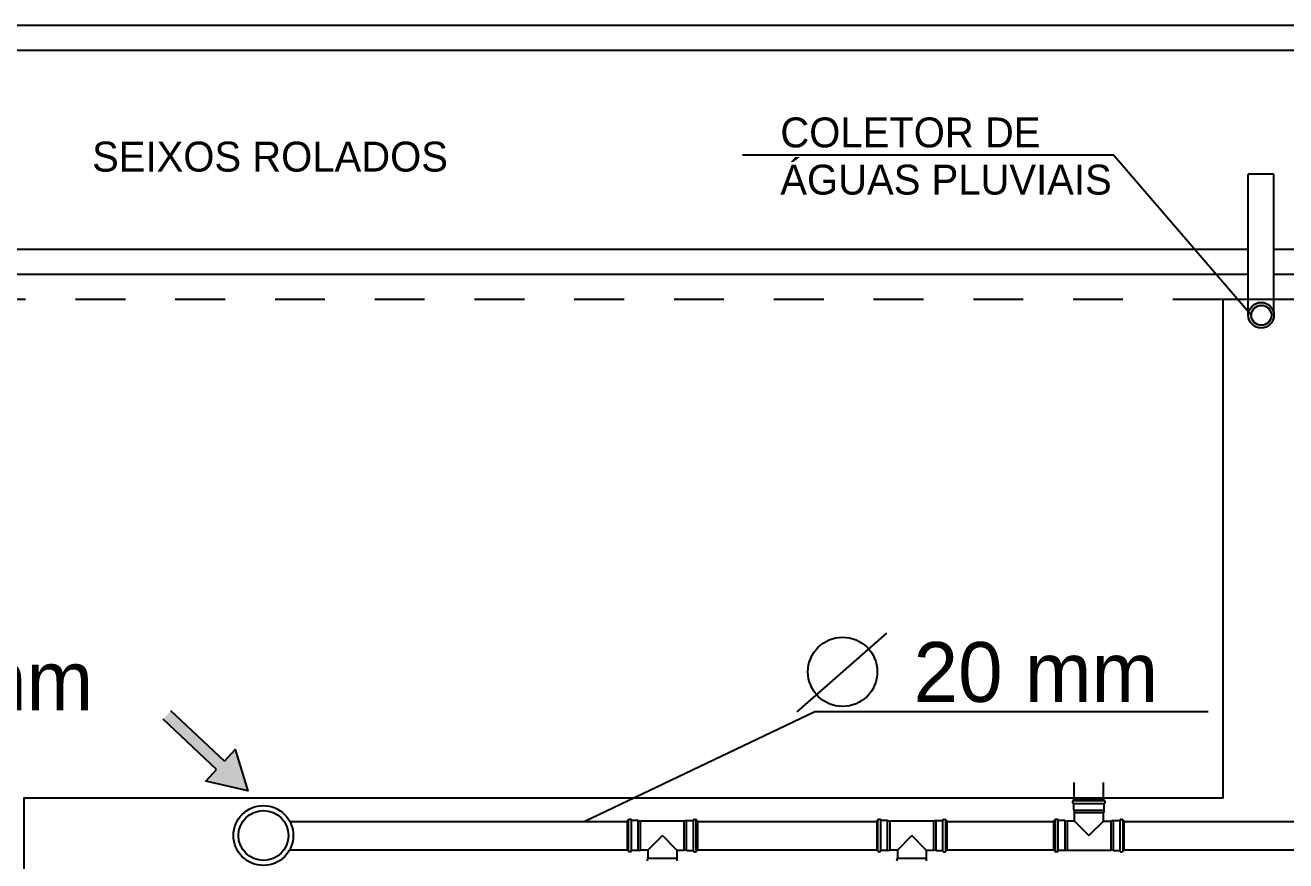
# Model space of a CAD drawing. Header units: millimetres. Extents: x 860.9 to 916.6, y 418 to 464.8.
# Drawn here: x 886.489 to 889.016, y 462.711 to 464.386 of the extents above; entities that cross this region are included whole.
import ezdxf

# ---------------------------------------------------------------- set-up
doc = ezdxf.new("R2010")
doc.units = ezdxf.units.MM
doc.linetypes.add('ACAD_ISO03W100', pattern=[30, 12, -18])
for name, color, linetype in [('can01', 1, 'Continuous'), ('can02', 2, 'Continuous'), ('COTAS-TEXTOS', 1, 'Continuous'), ('pena 01', 1, 'Continuous'), ('pena01', 1, 'Continuous'), ('pena02', 2, 'Continuous'), ('texto hidro', 1, 'Continuous'), ('TIGRECAD', 1, 'Continuous')]:
    doc.layers.add(name, color=color, linetype=linetype)
doc.styles.get("Standard").update_dxf_attribs({"font": 'ERASLGHT.TTF'})

msp = doc.modelspace()

# ---------------------------------------------------------------- hatches: boundary and pattern name
at = {"layer": 'pena01'}
h = msp.add_hatch(color=256, dxfattribs=at)
h.paths.add_polyline_path([(888.9928, 463.8048, 1), (888.9412, 463.8048, 1)])
h.paths.add_polyline_path([(888.9475, 463.8046, -1), (888.9875, 463.8046, -1)], flags=16)
at = {"layer": 'texto hidro'}
msp.add_hatch(color=256, dxfattribs=at).paths.add_polyline_path([(886.8511, 462.8706), (886.8731, 462.894), (886.7659, 462.9948), (886.7812, 463.0112), (886.8885, 462.9104), (886.9105, 462.9338), (886.9355, 462.8508)])

# ---------------------------------------------------------------- linework, layer by layer
at = {"layer": 'can01'}
for centre, radius in [((888.967, 463.8048), 0.0258), ((888.9675, 463.8046), 0.02)]:
    msp.add_circle(centre, radius, dxfattribs=at)
at = {"layer": 'can02', "color": 0}
for points in [[(887.0418, 462.6864), (889.536, 462.6864), (889.536, 462.8364), (889.0401, 462.8364), (889.0401, 463.8364), (888.8901, 463.8364), (888.8901, 462.8364), (887.0418, 462.8364)], [(887.0418, 462.8364), (886.4868, 462.8364), (886.4868, 462.6864), (886.8918, 462.6864), (886.8918, 456.8364), (885.0818, 456.8364)]]:
    msp.add_lwpolyline(points, dxfattribs=at)
at = {"layer": 'pena 01', "color": 0, "linetype": 'ACAD_ISO03W100', "ltscale": 0.005}
msp.add_line((888.8901, 463.8364), (882.9318, 463.8364), dxfattribs=at)
at = {"layer": 'pena01'}
for p, q in [((882.9318, 464.3864), (901.7318, 464.3864)), ((882.9318, 464.3364), (901.6818, 464.3364)), ((888.6714, 464.1258), (888.9475, 463.8046)), ((888.9412, 463.9364), (882.9318, 463.9364)), ((895.2207, 463.9364), (888.9928, 463.9364)), ((888.9412, 463.8864), (882.9318, 463.8864)), ((895.2207, 463.8864), (888.9928, 463.8864))]:
    msp.add_line(p, q, dxfattribs=at)
at = {"layer": 'pena02'}
for p, q in [((888.9928, 464.0878), (888.9412, 464.0878)), ((888.9412, 463.8048), (888.9412, 464.0878)), ((888.9928, 463.8046), (888.9928, 464.0878))]:
    msp.add_line(p, q, dxfattribs=at)
at = {"layer": 'texto hidro'}
for p, q in [((886.8885, 462.9104), (886.7812, 463.0112)), ((886.8731, 462.894), (886.7659, 462.9948))]:
    msp.add_line(p, q, dxfattribs=at)
msp.add_lwpolyline([(886.8885, 462.9104), (886.9105, 462.9338), (886.9355, 462.8508), (886.8511, 462.8706), (886.8731, 462.894)], dxfattribs=at)
for radius in [0.06, 0.05]:
    msp.add_circle((886.9668, 462.7614), radius, dxfattribs=at)
at = {"layer": 'TIGRECAD'}
for p, q in [((888.6714, 464.1258), (887.9275, 464.1258)), ((888.0366, 463.0098), (888.2164, 463.167)), ((888.0726, 463.0098), (887.6111, 462.7897)), ((888.861, 463.0098), (888.0726, 463.0098)), ((888.5925, 462.834), (888.5925, 462.8677)), ((888.6511, 462.834), (888.6511, 462.8677)), ((888.5894, 462.8272), (888.5894, 462.8301)), ((888.5911, 462.8315), (888.5908, 462.8315)), ((888.5908, 462.8315), (888.6528, 462.8315)), ((888.5911, 462.8257), (888.5908, 462.8257)), ((888.5908, 462.8257), (888.6528, 462.8257)), ((888.5915, 462.8319), (888.5915, 462.834)), ((888.6521, 462.834), (888.5915, 462.834)), ((888.5915, 462.812), (888.5915, 462.8253)), ((888.6521, 462.8319), (888.6521, 462.834)), ((888.6521, 462.812), (888.6521, 462.8253)), ((888.6525, 462.8315), (888.6528, 462.8315)), ((888.6525, 462.8257), (888.6528, 462.8257)), ((888.6542, 462.8272), (888.6542, 462.8301)), ((888.5915, 462.812), (888.6521, 462.812)), ((888.5916, 462.8119), (888.5928, 462.8074)), ((888.5928, 462.7904), (888.5928, 462.8074)), ((888.5928, 462.8074), (888.6508, 462.8074)), ((888.6521, 462.8119), (888.6508, 462.8074)), ((888.6508, 462.7904), (888.6508, 462.8074)), ((887.0197, 462.7897), (887.6964, 462.7897)), ((887.6964, 462.7917), (887.6964, 462.7311)), ((887.6984, 462.7917), (887.6964, 462.7917)), ((887.6989, 462.7304), (887.6989, 462.7924)), ((887.6989, 462.7921), (887.6989, 462.7924)), ((887.7032, 462.7938), (887.7003, 462.7938)), ((887.7046, 462.7304), (887.7046, 462.7924)), ((887.7046, 462.7921), (887.7046, 462.7924)), ((887.7183, 462.7917), (887.7051, 462.7917)), ((887.7183, 462.7311), (887.7183, 462.7917)), ((887.7185, 462.7916), (887.723, 462.7904)), ((887.8106, 462.7904), (887.723, 462.7904)), ((887.723, 462.7323), (887.723, 462.7904)), ((887.8151, 462.7916), (887.8106, 462.7904)), ((887.8106, 462.7323), (887.8106, 462.7904)), ((887.8153, 462.7311), (887.8153, 462.7917)), ((887.8153, 462.7917), (887.8285, 462.7917)), ((887.829, 462.7304), (887.829, 462.7924)), ((887.829, 462.7921), (887.829, 462.7924)), ((887.8304, 462.7938), (887.8333, 462.7938)), ((887.8347, 462.7304), (887.8347, 462.7924)), ((887.8347, 462.7921), (887.8347, 462.7924)), ((887.8352, 462.7917), (887.8372, 462.7917)), ((887.8372, 462.7917), (887.8372, 462.7311)), ((887.8372, 462.7897), (888.1964, 462.7897)), ((888.1964, 462.7917), (888.1964, 462.7311)), ((888.1984, 462.7917), (888.1964, 462.7917)), ((888.1989, 462.7304), (888.1989, 462.7924)), ((888.1989, 462.7921), (888.1989, 462.7924)), ((888.2032, 462.7938), (888.2003, 462.7938)), ((888.2046, 462.7304), (888.2046, 462.7924)), ((888.2046, 462.7921), (888.2046, 462.7924)), ((888.2183, 462.7917), (888.2051, 462.7917)), ((888.2183, 462.7311), (888.2183, 462.7917)), ((888.2185, 462.7916), (888.223, 462.7904)), ((888.3106, 462.7904), (888.223, 462.7904)), ((888.223, 462.7323), (888.223, 462.7904)), ((888.3151, 462.7916), (888.3106, 462.7904)), ((888.3106, 462.7323), (888.3106, 462.7904)), ((888.3153, 462.7311), (888.3153, 462.7917)), ((888.3153, 462.7917), (888.3285, 462.7917)), ((888.329, 462.7304), (888.329, 462.7924)), ((888.329, 462.7921), (888.329, 462.7924)), ((888.3304, 462.7938), (888.3333, 462.7938)), ((888.3347, 462.7304), (888.3347, 462.7924)), ((888.3347, 462.7921), (888.3347, 462.7924)), ((888.3352, 462.7917), (888.3372, 462.7917)), ((888.3372, 462.7917), (888.3372, 462.7311)), ((888.3372, 462.7897), (888.5514, 462.7897)), ((888.5514, 462.7311), (888.5514, 462.7917)), ((888.5534, 462.7917), (888.5514, 462.7917)), ((888.5539, 462.7924), (888.5539, 462.7304)), ((888.5582, 462.7938), (888.5553, 462.7938)), ((888.5596, 462.7924), (888.5596, 462.7304)), ((888.5733, 462.7917), (888.5601, 462.7917)), ((888.5733, 462.7917), (888.5733, 462.7311)), ((888.5735, 462.7916), (888.578, 462.7904)), ((888.5928, 462.7904), (888.578, 462.7904)), ((888.578, 462.7904), (888.578, 462.7323)), ((888.5928, 462.7904), (888.6218, 462.7614)), ((888.6508, 462.7904), (888.6218, 462.7614)), ((888.6508, 462.7904), (888.6656, 462.7904)), ((888.6701, 462.7916), (888.6656, 462.7904)), ((888.6656, 462.7904), (888.6656, 462.7323)), ((888.6703, 462.7917), (888.6835, 462.7917)), ((888.6703, 462.7917), (888.6703, 462.7311)), ((888.684, 462.7924), (888.684, 462.7304)), ((888.6854, 462.7938), (888.6883, 462.7938)), ((888.6897, 462.7924), (888.6897, 462.7304)), ((888.6902, 462.7917), (888.6922, 462.7917)), ((888.6922, 462.7311), (888.6922, 462.7917)), ((888.6922, 462.7897), (889.6464, 462.7897)), ((887.7378, 462.7323), (887.7668, 462.7614)), ((887.7958, 462.7323), (887.7668, 462.7614)), ((888.2378, 462.7323), (888.2668, 462.7614)), ((888.2958, 462.7323), (888.2668, 462.7614)), ((887.0197, 462.733), (887.6964, 462.733)), ((887.6984, 462.7311), (887.6964, 462.7311)), ((887.7032, 462.7289), (887.7003, 462.7289)), ((887.7183, 462.7311), (887.7051, 462.7311)), ((887.7185, 462.7311), (887.723, 462.7323)), ((887.7378, 462.7323), (887.723, 462.7323)), ((887.7378, 462.7323), (887.7378, 462.7154)), ((887.7958, 462.7323), (887.7958, 462.7154)), ((887.7958, 462.7323), (887.8106, 462.7323)), ((887.8151, 462.7311), (887.8106, 462.7323)), ((887.8153, 462.7311), (887.8285, 462.7311)), ((887.8304, 462.7289), (887.8333, 462.7289)), ((887.8352, 462.7311), (887.8372, 462.7311)), ((887.8372, 462.733), (888.1964, 462.733)), ((888.1984, 462.7311), (888.1964, 462.7311)), ((888.2032, 462.7289), (888.2003, 462.7289)), ((888.2183, 462.7311), (888.2051, 462.7311)), ((888.2185, 462.7311), (888.223, 462.7323)), ((888.2378, 462.7323), (888.223, 462.7323)), ((888.2378, 462.7323), (888.2378, 462.7154)), ((888.2958, 462.7323), (888.2958, 462.7154)), ((888.2958, 462.7323), (888.3106, 462.7323)), ((888.3151, 462.7311), (888.3106, 462.7323)), ((888.3153, 462.7311), (888.3285, 462.7311)), ((888.3304, 462.7289), (888.3333, 462.7289)), ((888.3352, 462.7311), (888.3372, 462.7311)), ((888.3372, 462.733), (888.5514, 462.733)), ((888.5534, 462.7311), (888.5514, 462.7311)), ((888.5539, 462.7307), (888.5539, 462.7304)), ((888.5582, 462.7289), (888.5553, 462.7289)), ((888.5596, 462.7307), (888.5596, 462.7304)), ((888.5733, 462.7311), (888.5601, 462.7311)), ((888.5735, 462.7311), (888.578, 462.7323)), ((888.578, 462.7323), (888.6656, 462.7323)), ((888.6701, 462.7311), (888.6656, 462.7323)), ((888.6703, 462.7311), (888.6835, 462.7311)), ((888.684, 462.7307), (888.684, 462.7304)), ((888.6854, 462.7289), (888.6883, 462.7289)), ((888.6897, 462.7307), (888.6897, 462.7304)), ((888.6902, 462.7311), (888.6922, 462.7311)), ((888.6922, 462.733), (889.6464, 462.733)), ((887.7366, 462.7109), (887.7378, 462.7154)), ((887.7958, 462.7154), (887.7378, 462.7154)), ((887.7971, 462.7109), (887.7958, 462.7154)), ((888.2366, 462.7109), (888.2378, 462.7154)), ((888.2958, 462.7154), (888.2378, 462.7154)), ((888.2971, 462.7109), (888.2958, 462.7154))]:
    msp.add_line(p, q, dxfattribs=at)
msp.add_circle((888.128, 463.0897), 0.0695, dxfattribs=at)
for centre, radius, start, end in [((888.5908, 462.8301), 0.00142, 90.0002, 180.0002), ((888.5908, 462.8272), 0.00142, 180, 270), ((888.5911, 462.8319), 0.000436, 270, 360), ((888.5911, 462.8253), 0.000436, 0, 90), ((888.6525, 462.8319), 0.000436, 180, 270), ((888.6525, 462.8253), 0.000436, 90, 180), ((888.6528, 462.8301), 0.00142, 359.9998, 89.9998), ((888.6528, 462.8272), 0.00142, 270, 360), ((887.6984, 462.7921), 0.000436, 270, 360), ((887.7003, 462.7924), 0.00142, 90, 180), ((887.7032, 462.7924), 0.00142, 0, 90), ((887.7051, 462.7921), 0.000436, 180, 270), ((887.8285, 462.7921), 0.000436, 270, 360), ((887.8304, 462.7924), 0.00142, 90, 180), ((887.8333, 462.7924), 0.00142, 0, 90), ((887.8352, 462.7921), 0.000436, 180, 270), ((888.1984, 462.7921), 0.000436, 270, 360), ((888.2003, 462.7924), 0.00142, 90, 180), ((888.2032, 462.7924), 0.00142, 0, 90), ((888.2051, 462.7921), 0.000436, 180, 270), ((888.3285, 462.7921), 0.000436, 270, 360), ((888.3304, 462.7924), 0.00142, 90, 180), ((888.3333, 462.7924), 0.00142, 0, 90), ((888.3352, 462.7921), 0.000436, 180, 270), ((888.5534, 462.7921), 0.000436, 270, 360), ((888.5553, 462.7924), 0.00142, 90, 180), ((888.5582, 462.7924), 0.00142, 0, 90), ((888.5601, 462.7921), 0.000436, 180, 270), ((888.6835, 462.7921), 0.000436, 270, 360), ((888.6854, 462.7924), 0.00142, 90, 180), ((888.6883, 462.7924), 0.00142, 0, 90), ((888.6902, 462.7921), 0.000436, 180, 270), ((887.6984, 462.7307), 0.000436, 0, 90), ((887.7003, 462.7304), 0.00142, 180, 270), ((887.7032, 462.7304), 0.00142, 270, 360), ((887.7051, 462.7307), 0.000436, 90, 180), ((887.8285, 462.7307), 0.000436, 0, 90), ((887.8304, 462.7304), 0.00142, 180, 270), ((887.8333, 462.7304), 0.00142, 270, 360), ((887.8352, 462.7307), 0.000436, 90, 180), ((888.1984, 462.7307), 0.000436, 0, 90), ((888.2003, 462.7304), 0.00142, 180, 270), ((888.2032, 462.7304), 0.00142, 270, 360), ((888.2051, 462.7307), 0.000436, 90, 180), ((888.3285, 462.7307), 0.000436, 0, 90), ((888.3304, 462.7304), 0.00142, 180, 270), ((888.3333, 462.7304), 0.00142, 270, 360), ((888.3352, 462.7307), 0.000436, 90, 180), ((888.5534, 462.7307), 0.000436, 0, 90), ((888.5553, 462.7304), 0.00142, 180, 270), ((888.5582, 462.7304), 0.00142, 270, 360), ((888.5601, 462.7307), 0.000436, 90, 180), ((888.6835, 462.7307), 0.000436, 0, 90), ((888.6854, 462.7304), 0.00142, 180, 270), ((888.6883, 462.7304), 0.00142, 270, 360), ((888.6902, 462.7307), 0.000436, 90, 180)]:
    msp.add_arc(centre, radius, start, end, dxfattribs=at)

# ---------------------------------------------------------------- texts
at = {"layer": 'COTAS-TEXTOS', "color": 1}
for s, p in [('COLETOR DE', (888.0031, 464.1414)), ('SEIXOS ROLADOS', (886.6234, 464.0929)), ('ÁGUAS PLUVIAIS', (888.0031, 464.0467))]:
    msp.add_text(s, height=0.06, dxfattribs=at).set_placement(p)
at = {"layer": 'texto hidro', "char_height": 0.12, "width": 11.620401, "attachment_point": 1}
for s, insert in [('{\\fEras Demi ITC|b0|i0|c0|p34;20 mm}', (888.2703, 463.1494)), ('{\\fEras Demi ITC|b0|i0|c0|p34;TQ 20 mm}', (885.8677, 463.1322))]:
    msp.add_mtext(s, dxfattribs=dict(at, insert=insert))

doc.saveas('drawing.dxf')
